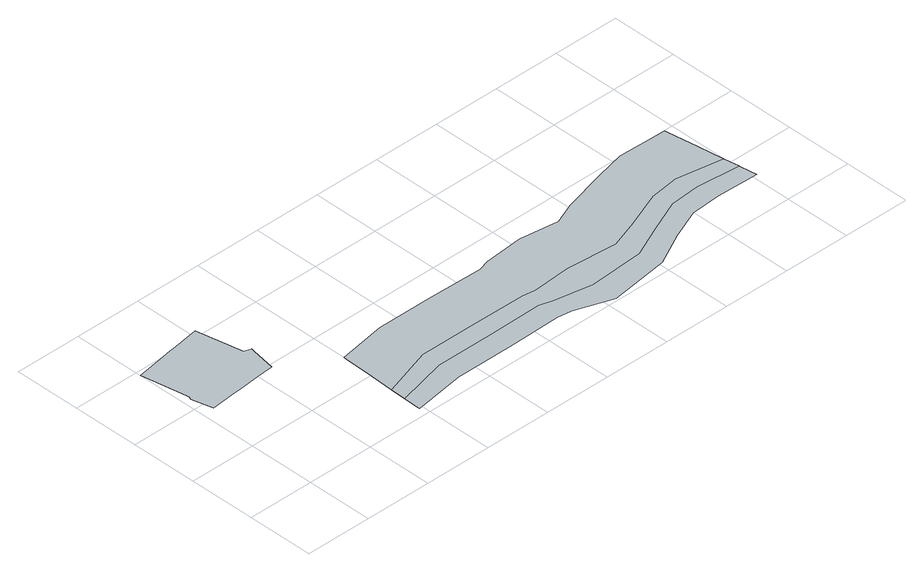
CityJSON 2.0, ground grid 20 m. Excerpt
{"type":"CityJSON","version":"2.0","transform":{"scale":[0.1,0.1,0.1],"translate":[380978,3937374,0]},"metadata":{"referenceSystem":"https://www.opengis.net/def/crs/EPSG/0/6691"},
"CityObjects":{
"object1":{"type":"GenericCityObject","attributes":{"name":"1","土砂災害警戒区域.区域区分":"1","土砂災害警戒区域.現象の種類":"1","土砂災害警戒区域.都道府県コード":"13","土砂災害警戒区域.区域番号":"111001-K017","土砂災害警戒区域.区域名":"-","土砂災害警戒区域.所在地":"大田区千鳥3","土砂災害警戒区域.告示日":"2017-03-13","土砂災害警戒区域.特別警戒未指定フラグ":"0"},"geometry":[{"type":"MultiSurface","lod":"0","boundaries":[[[0,1,2,3,4,5,6,7,8,9,10,11,12,13,14,15,16,17]]]}]},
"object2":{"type":"GenericCityObject","attributes":{"name":"1","土砂災害警戒区域.区域区分":"2","土砂災害警戒区域.現象の種類":"1","土砂災害警戒区域.都道府県コード":"13","土砂災害警戒区域.区域番号":"111001-K018","土砂災害警戒区域.区域名":"-","土砂災害警戒区域.所在地":"大田区千鳥3","土砂災害警戒区域.告示日":"2017-03-13","土砂災害警戒区域.特別警戒未指定フラグ":"0"},"geometry":[{"type":"MultiSurface","lod":"0","boundaries":[[[18,19,20,21,22,23,24,25,26,27,28,29,30,31,32,33,34,35,36,37,38,39]]]}]},
"object3":{"type":"GenericCityObject","attributes":{"name":"1","土砂災害警戒区域.区域区分":"1","土砂災害警戒区域.現象の種類":"1","土砂災害警戒区域.都道府県コード":"13","土砂災害警戒区域.区域番号":"111001-K018","土砂災害警戒区域.区域名":"-","土砂災害警戒区域.所在地":"大田区千鳥3","土砂災害警戒区域.告示日":"2017-03-13","土砂災害警戒区域.特別警戒未指定フラグ":"0"},"geometry":[{"type":"MultiSurface","lod":"0","boundaries":[[[40,41,42,43,44,45,46,47,48,49,50,51,52,27,53,54,55,56,57,58,59,60,61,62,63,64,39,65,66]]]}]}
},
"vertices":[
[139,381,0],[152,382,0],[198,386,0],[251,391,0],[264,466,0],[265,475,0],[245,481,0],[218,621,0],[132,607,0],[119,605,0],[107,603,0],[93,600,0],[1,585,0],[25,453,0],[26,444,0],[23,433,0],[39,372,0],[105,378,0],
[1463,246,0],[1375,233,0],[1268,191,0],[1181,161,0],[1031,173,0],[918,165,0],[878,170,0],[718,171,0],[545,172,0],[395,125,0],[393,78,0],[545,116,0],[718,116,0],[878,118,0],[919,106,0],[1031,86,0],[1196,96,0],[1288,137,0],[1387,180,0],[1476,187,0],[1607,175,0],[1600,221,0],
[1575,399,0],[1430,402,0],[1343,383,0],[1208,346,0],[1144,320,0],[1029,336,0],[913,327,0],[877,317,0],[718,320,0],[546,320,0],[402,296,0],[401,288,0],[398,196,0],[391,31,0],[391,25,0],[545,48,0],[718,50,0],[878,52,0],[921,46,0],[1032,7,0],[1211,32,0],[1310,83,0],[1400,120,0],[1489,126,0],[1615,122,0],[1589,300,0],[1576,390,0]
]}
